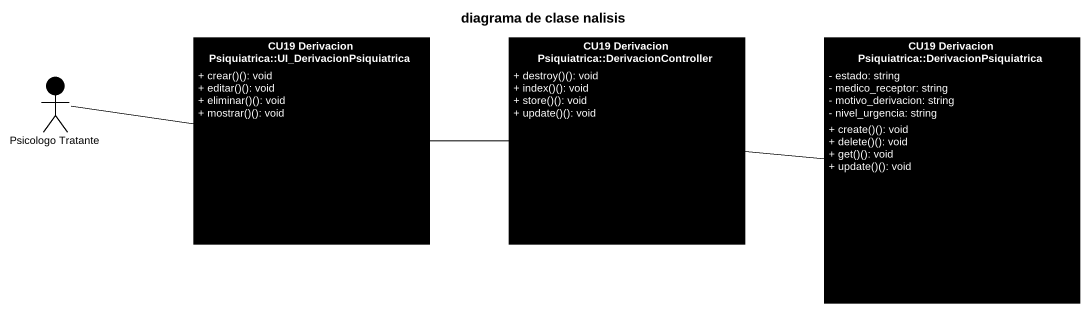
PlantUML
@startuml
title diagrama de clase nalisis
allowmixing
hide circle
hide empty members
skinparam classAttributeIconSize 0
class "CU19 Derivacion Psiquiatrica::UI_DerivacionPsiquiatrica" as CU19_Derivacion #000000 {
  + crear()(): void
  + editar()(): void
  + eliminar()(): void
  + mostrar()(): void
}
class "CU19 Derivacion Psiquiatrica::DerivacionController" as CU19_Derivacion_2 #000000 {
  + destroy()(): void
  + index()(): void
  + store()(): void
  + update()(): void
}
class "CU19 Derivacion Psiquiatrica::DerivacionPsiquiatrica" as CU19_Derivacion_3 #000000 {
  - estado: string
  - medico_receptor: string
  - motivo_derivacion: string
  - nivel_urgencia: string
  + create()(): void
  + delete()(): void
  + get()(): void
  + update()(): void
}
actor "Psicologo Tratante" as Psicologo_Tratante #000000
CU19_Derivacion -right- CU19_Derivacion_2
CU19_Derivacion_2 -right- CU19_Derivacion_3
Psicologo_Tratante -right- CU19_Derivacion
@enduml
